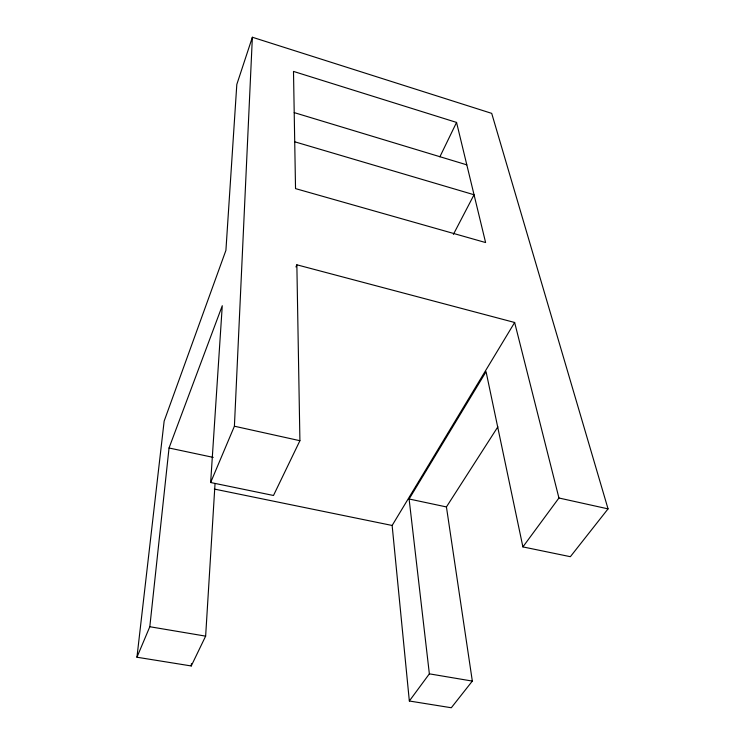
<?xml version="1.0" encoding="UTF-8"?>
<svg xmlns="http://www.w3.org/2000/svg" width="745" height="745" viewBox="0 0 745 745"><rect width="100%" height="100%" fill="white"/><g stroke="black" fill="none" stroke-linecap="round" stroke-linejoin="round"><path stroke-width="1.12" d="M522.897 546.904L558.936 498.005L514.646 322.483L296.855 264.801L299.909 440.705L273.49 495.481L210.649 482.518L234.405 426.215L252.369 37.25L491.709 113.37L608.05 508.872L570.363 556.692L522.897 546.904L486.066 371.68L409.107 499.001L429.362 673.843L409.34 701.008L451.312 707.75L472.33 681.088L446.432 506.935L497.884 426.801M252.369 37.25L236.817 84.418L225.912 250.357L164.151 421.111L136.95 657.23L191.251 665.956L205.639 636.137L215.035 483.542M210.649 482.518L222.271 305.72L169.041 447.996L149.81 626.731L136.95 657.23M191.251 665.956L191.418 663.646M295.951 266.952L296.855 264.801M439.876 156.832L456.555 122.422L293.493 71.418L295.532 188.615L485.6 242.553L456.555 122.422M453.388 234.386L474.044 194.752L294.713 141.792M409.34 701.008L392.14 525.467L514.646 322.483M149.81 626.731L205.639 636.137M429.362 673.843L472.33 681.088M214.318 489.055L392.14 525.467M169.041 447.996L213.21 457.383M409.107 499.001L446.432 506.935M234.405 426.215L299.909 440.705M558.936 498.005L608.05 508.872M294.21 112.616L466.808 164.85"/></g></svg>
